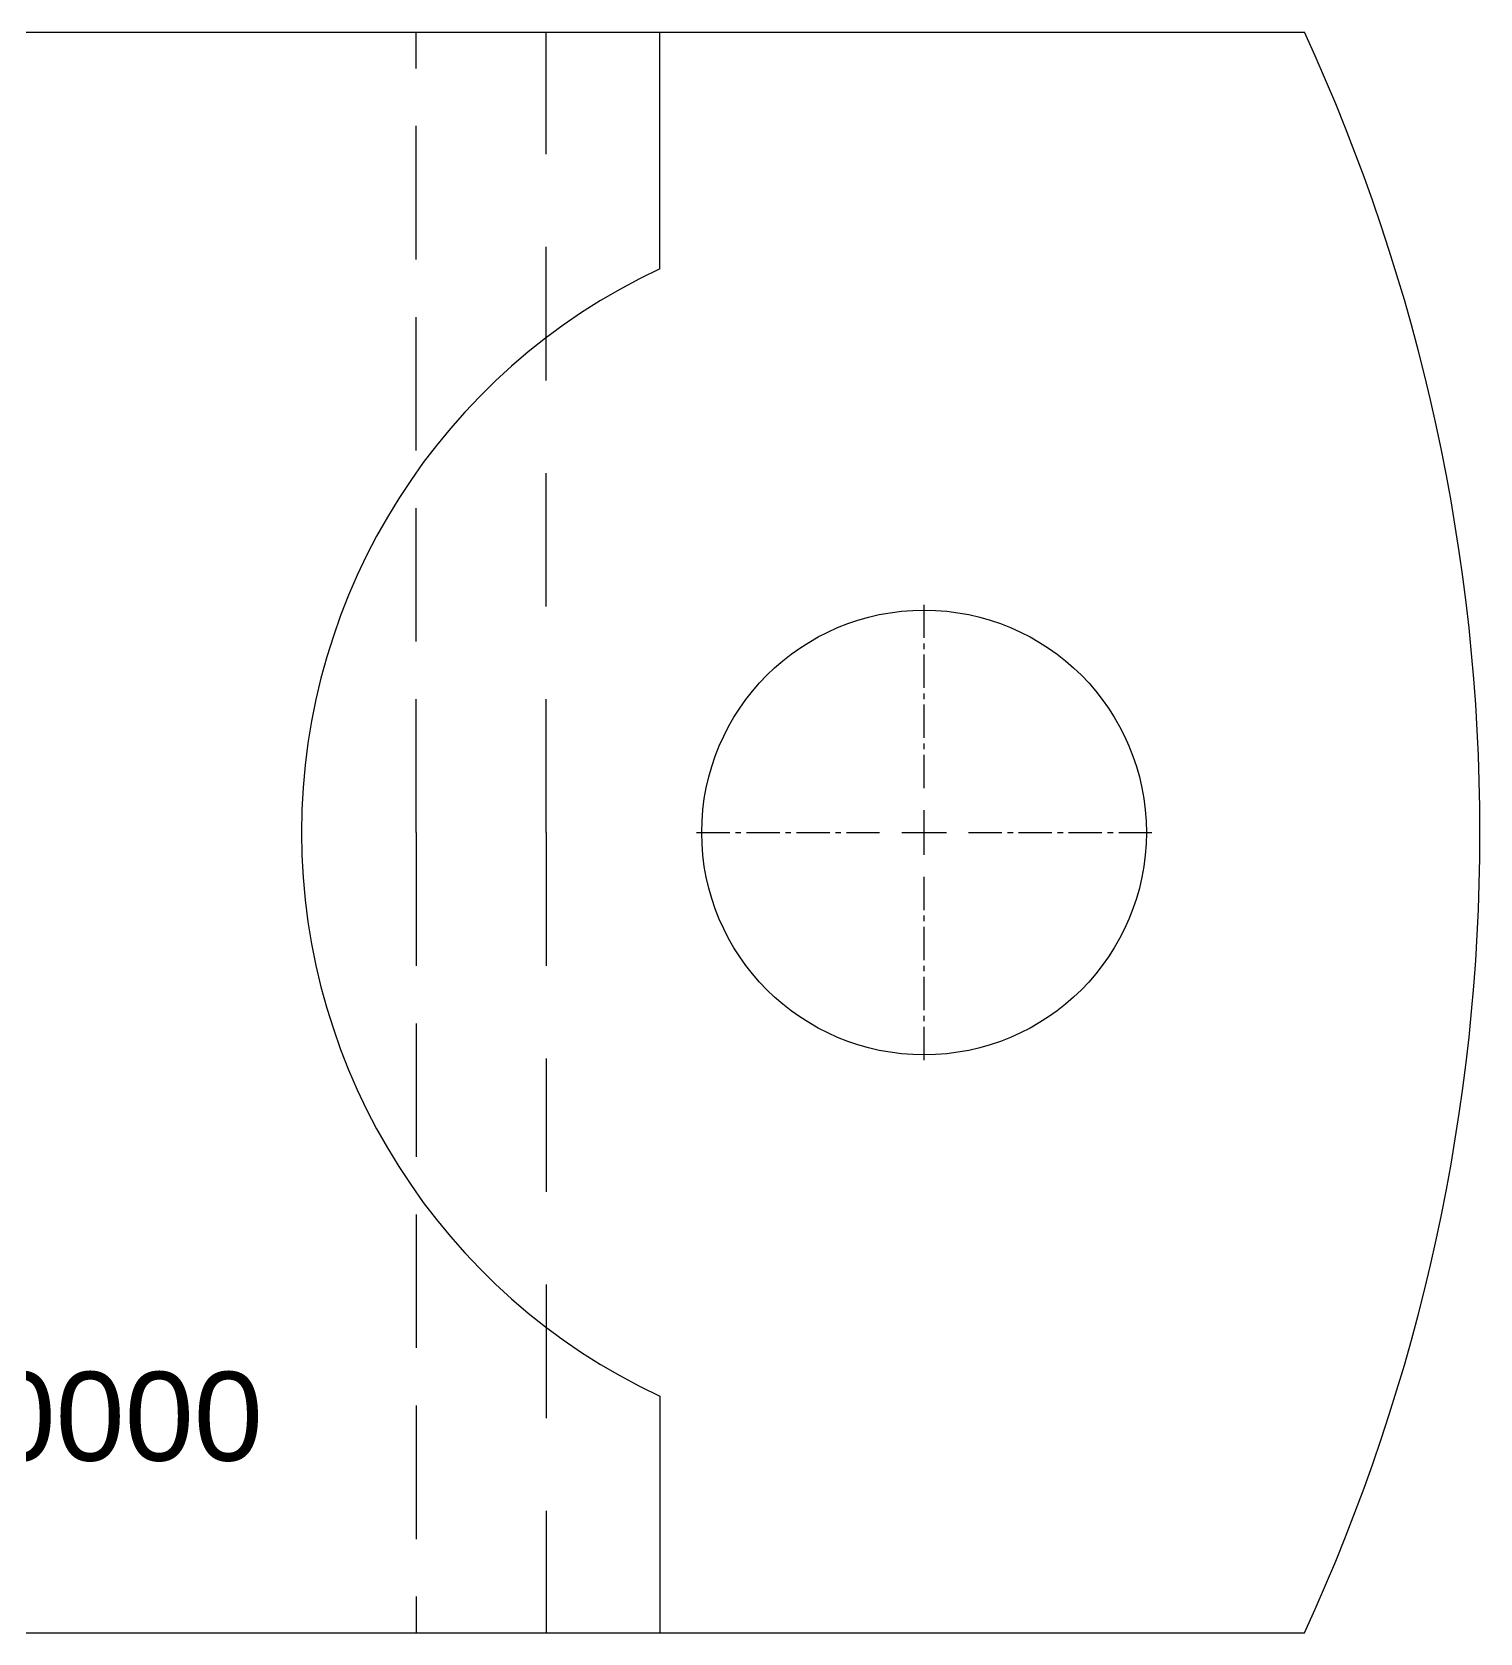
# Model space of a CAD drawing. Header units: inches. Extents: x -66 to 652, y -14 to 145.
# Drawn here: x 32.44 to 65, y 52.46 to 88.46 of the extents above; entities that cross this region are included whole.
import ezdxf

# ---------------------------------------------------------------- set-up
doc = ezdxf.new("R2010")
doc.units = ezdxf.units.IN
doc.header["$MEASUREMENT"] = 0
doc.linetypes.add('CENTER2', pattern=[1.125, 0.75, -0.125, 0.125, -0.125])
doc.layers.add('1', color=7, linetype='Continuous')
doc.styles.get("Standard").update_dxf_attribs({"font": 'arial.ttf'})
doc.dimstyles.get("Standard").update_dxf_attribs({"dimtxt": 0.18, "dimasz": 0.18, "dimexe": 0.18, "dimexo": 0.0625, "dimgap": 0.09, "dimtad": 0, "dimtih": 1, "dimtoh": 1, "dimdec": 4, "dimzin": 0, "dimdsep": 46, "dimtxsty": 'Standard', "dimcen": 0.09, "dimadec": 0, "dimazin": 0, "dimtfac": 1, "dimtdec": 4, "dimtofl": 0, "dimtmove": 0, "dimatfit": 3, "dimfxl": 1, "dimtolj": 1, "dimtzin": 0, "dimarcsym": 0})

# ---------------------------------------------------------------- blocks, each defined once
blk = doc.blocks.new('*U17')
at = {"layer": '1', "color": 0, "linetype": 'CENTER2', "transparency": 16777216}
for p, q in [((0, 1), (0, 5.12)), ((-5.12, 0), (-1, 0)), ((1, 0), (5.12, 0)), ((0, -5.12), (0, -1))]:
    blk.add_line(p, q, dxfattribs=at)
at = {"layer": '1', "color": 0, "linetype": 'Continuous', "transparency": 16777216}
for p, q in [((0, -0.5), (0, 0.5)), ((-0.5, 0), (0.5, 0))]:
    blk.add_line(p, q, dxfattribs=at)
blk = doc.blocks.new('*D33')
at = {"layer": '1', "color": 0, "lineweight": -2, "transparency": 16777216}
for p, q in [((21.91, 70.455), (22.09, 70.455)), ((22, 70.365), (22, 70.545)), ((26.77, 57.263), (22.911, 67.935)), ((26.95, 57.263), (26.77, 57.263))]:
    blk.add_line(p, q, dxfattribs=at)
at = {"layer": '1', "color": 0, "transparency": 16777216}
blk.add_solid([(22.939, 67.945), (22.883, 67.925), (22.85, 68.104)], dxfattribs=at)
at = {"layer": 'Defpoints', "color": 0, "transparency": 16777216}
for p in [(21.15, 72.806), (22.85, 68.104)]:
    blk.add_point(p, dxfattribs=at)
at = {"layer": '1', "color": 0, "transparency": 16777216, "insert": (32.276, 57.263), "char_height": 0.18, "attachment_point": 5}
blk.add_mtext('\\A1;{\\H11.11111x;∅5.0000}', dxfattribs=at)

msp = doc.modelspace()

# ---------------------------------------------------------------- linework, layer by layer
at = {"layer": '1'}
for p, q in [((22, 88.45538), (61.05125, 88.45538)), ((41.07878, 87.6377), (41.07878, 88.45538)), ((44, 85.70601), (44, 88.45538)), ((46.55606, 83.13093), (46.55606, 88.45538)), ((41.07878, 83.34212), (41.07878, 86.34212)), ((44, 80.62247), (44, 83.62247)), ((41.07878, 79.04654), (41.07878, 82.04654)), ((44, 75.53892), (44, 78.53892)), ((41.07878, 74.75096), (41.07878, 77.75096)), ((41.07878, 70.45538), (41.07878, 73.45538)), ((44, 70.45538), (44, 73.45538)), ((41.07878, 70.45538), (41.07878, 67.45538)), ((44, 70.45538), (44, 67.45538)), ((41.07878, 66.1598), (41.07878, 63.1598)), ((44, 65.37184), (44, 62.37184)), ((41.07878, 61.86422), (41.07878, 58.86422)), ((44, 60.28829), (44, 57.28829)), ((46.55606, 57.77983), (46.55606, 52.45538)), ((41.07878, 57.56864), (41.07878, 54.56864)), ((44, 55.20475), (44, 52.45538)), ((41.07878, 53.27306), (41.07878, 52.45538)), ((22, 52.45538), (61.05125, 52.45538))]:
    msp.add_line(p, q, dxfattribs=at)
msp.add_circle((52.5, 70.45538), 5, dxfattribs=at)
for centre, radius, start, end in [((22, 70.45538), 43, 335.253475, 24.746525), ((52.5, 70.45538), 14, 115.123276, 244.876724), ((52.5, 70.45538), 14, 115.123276, 244.876724)]:
    msp.add_arc(centre, radius, start, end, dxfattribs=at)

# ---------------------------------------------------------------- block references
at = {"layer": '1', "linetype": 'CENTER2'}
msp.add_blockref('*U17', (52.5, 70.45538), dxfattribs=at)

# ---------------------------------------------------------------- dimensions: what is measured, and where the dimension line sits
at = {"layer": '1'}
dim = msp.add_diameter_dim_2p(p1=(21.14994, 72.80642), p2=(22.85006, 68.10434), text='{\\H11.11111x;<>}', dimstyle='Standard', dxfattribs=at)
dim.commit()
dim.dimension.update_dxf_attribs({"geometry": '*D33', "text_midpoint": (32.27602, 57.26276), "dimtype": 163})

doc.saveas('drawing.dxf')
